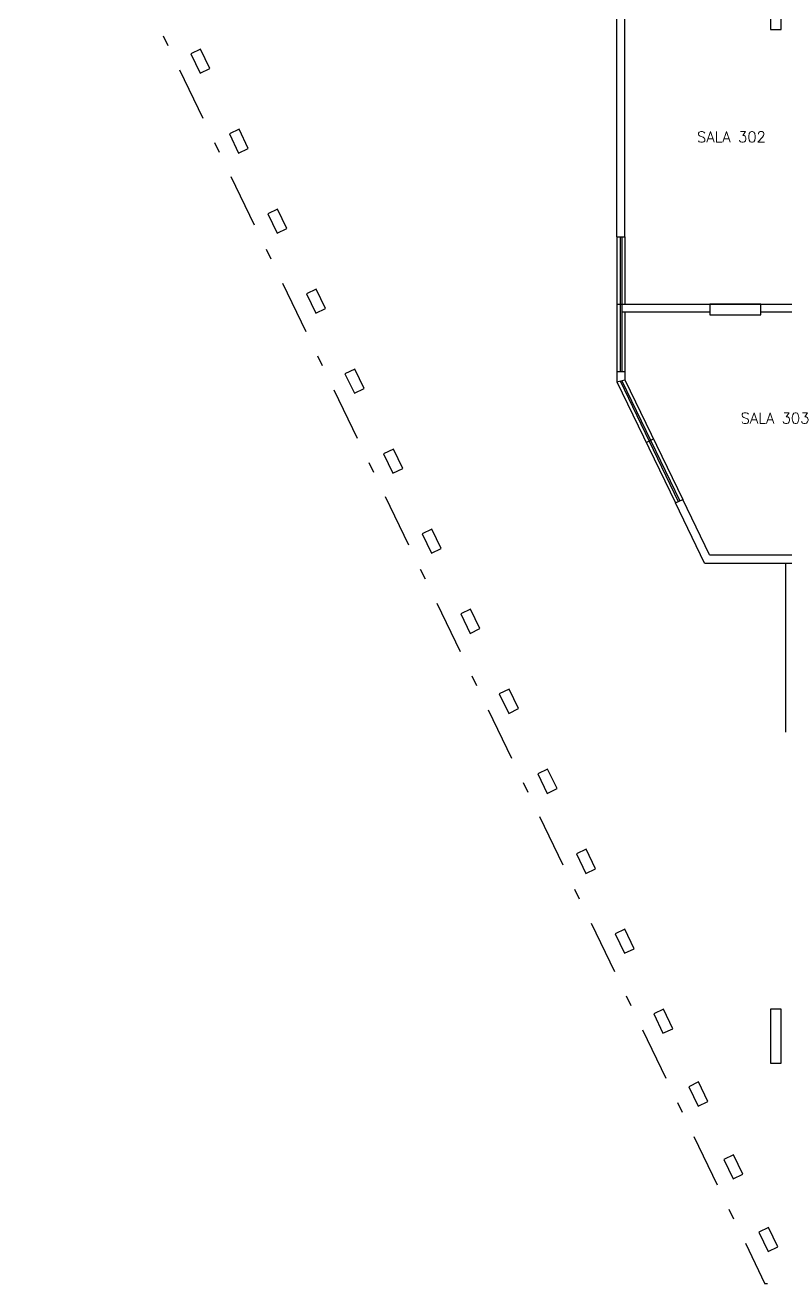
# Model space of a CAD drawing. Extents: x 544 to 914, y -40 to 56.
# Drawn here: x 543.75 to 550.81, y -11.43 to 0.27 of the extents above; entities that cross this region are included whole.
import ezdxf

# ---------------------------------------------------------------- set-up
doc = ezdxf.new("R2010")
doc.units = 0
doc.header["$LTSCALE"] = 0.5
doc.header["$MEASUREMENT"] = 0
doc.linetypes.add('DASHDOT', pattern=[1, 0.5, -0.25, 0, -0.25])
for name, color, linetype in [('2', 1, 'CONTINUOUS'), ('A-02', 2, 'CONTINUOUS'), ('A-03', 3, 'CONTINUOUS'), ('A-05', 5, 'CONTINUOUS'), ('JANELA', 1, 'CONTINUOUS'), ('SIMBOLOS', 2, 'CONTINUOUS'), ('Título', 3, 'CONTINUOUS')]:
    doc.layers.add(name, color=color, linetype=linetype)
doc.styles.add('T20', font='simplex.shx', dxfattribs={"height": 0.1})

msp = doc.modelspace()

# ---------------------------------------------------------------- linework, layer by layer
at = {"layer": '2', "color": 6}
for points in [[(550.666, 0.224), (550.766, 0.224), (550.766, 0.724), (550.666, 0.724), (550.666, 0.224)], [(545.46, -0.138), (545.373, 0.042), (545.283, -0.001), (545.37, -0.182), (545.46, -0.138)], [(545.818, -0.881), (545.732, -0.701), (545.642, -0.745), (545.728, -0.925), (545.818, -0.881)], [(546.177, -1.624), (546.09, -1.444), (546, -1.488), (546.087, -1.668), (546.177, -1.624)], [(546.535, -2.368), (546.448, -2.187), (546.358, -2.231), (546.445, -2.411), (546.535, -2.368)], [(550.104, -2.426), (550.579, -2.426), (550.579, -2.326), (550.104, -2.326), (550.104, -2.426)], [(546.893, -3.111), (546.806, -2.931), (546.716, -2.974), (546.803, -3.154), (546.893, -3.111)], [(547.252, -3.854), (547.165, -3.674), (547.075, -3.717), (547.161, -3.897), (547.252, -3.854)], [(547.61, -4.597), (547.523, -4.417), (547.433, -4.46), (547.52, -4.64), (547.61, -4.597)], [(547.968, -5.34), (547.881, -5.16), (547.791, -5.203), (547.878, -5.384), (547.968, -5.34)], [(548.326, -6.083), (548.24, -5.903), (548.149, -5.947), (548.236, -6.127), (548.326, -6.083)], [(548.685, -6.826), (548.598, -6.646), (548.508, -6.69), (548.595, -6.87), (548.685, -6.826)], [(549.043, -7.57), (548.956, -7.389), (548.866, -7.433), (548.953, -7.613), (549.043, -7.57)], [(549.401, -8.313), (549.314, -8.133), (549.224, -8.176), (549.311, -8.356), (549.401, -8.313)], [(549.759, -9.056), (549.673, -8.876), (549.583, -8.919), (549.669, -9.099), (549.759, -9.056)], [(550.666, -9.376), (550.766, -9.376), (550.766, -8.876), (550.666, -8.876), (550.666, -9.376)], [(550.085, -9.732), (549.998, -9.551), (549.908, -9.595), (549.995, -9.775), (550.085, -9.732)], [(550.411, -10.407), (550.324, -10.227), (550.234, -10.27), (550.321, -10.451), (550.411, -10.407)], [(550.737, -11.083), (550.65, -10.903), (550.56, -10.946), (550.647, -11.126), (550.737, -11.083)]]:
    msp.add_lwpolyline(points, dxfattribs=at)
at = {"layer": 'A-02', "color": 9}
msp.add_line((550.81, -6.301), (550.81, -4.731), dxfattribs=at)
at = {"layer": 'A-03', "color": 9}
for p, q in [((549.241, -2.326), (549.286, -2.326)), ((549.513, -3.61), (549.58, -3.578))]:
    msp.add_line(p, q, dxfattribs=at)
at = {"layer": 'A-05', "color": 4}
for p, q in [((549.241, -1.701), (549.241, 0.424)), ((549.316, -1.701), (549.316, 0.349)), ((549.241, -1.701), (549.316, -1.701)), ((549.286, -2.326), (551.191, -2.326)), ((549.286, -2.326), (549.286, -2.401)), ((550.104, -2.401), (549.286, -2.401)), ((551.866, -2.401), (550.579, -2.401)), ((549.241, -2.951), (549.241, -3.047)), ((549.241, -2.951), (549.316, -2.951)), ((549.241, -3.047), (549.316, -3.03)), ((549.316, -2.951), (549.316, -3.03)), ((549.784, -4.173), (549.852, -4.141)), ((550.053, -4.731), (549.784, -4.173)), ((550.1, -4.656), (549.852, -4.141)), ((550.1, -4.656), (552.791, -4.656)), ((550.053, -4.731), (551.246, -4.731))]:
    msp.add_line(p, q, dxfattribs=at)
at = {"layer": 'JANELA', "color": 9}
for p, q in [((549.241, -1.701), (549.241, -2.951)), ((549.271, -1.701), (549.271, -2.951)), ((549.286, -1.701), (549.286, -2.951)), ((549.316, -1.701), (549.316, -2.326)), ((549.316, -2.401), (549.316, -2.951)), ((549.286, -3.037), (549.824, -4.154)), ((549.316, -3.03), (549.852, -4.141)), ((549.241, -3.047), (549.784, -4.173)), ((549.271, -3.04), (549.811, -4.16))]:
    msp.add_line(p, q, dxfattribs=at)
at = {"layer": 'SIMBOLOS', "color": 9, "linetype": 'DASHDOT', "ltscale": 2}
for p in [(543.746, 2.824), (564.591, -11.426)]:
    msp.add_line(p, (550.616, -11.426), dxfattribs=at)

# ---------------------------------------------------------------- texts
at = {"layer": 'Título', "color": 9, "style": 'T20'}
for s, p in [('SALA 302', (549.985, -0.823)), ('SALA 303', (550.39, -3.435))]:
    msp.add_text(s, height=0.1, dxfattribs=at).set_placement(p)

doc.saveas('drawing.dxf')
